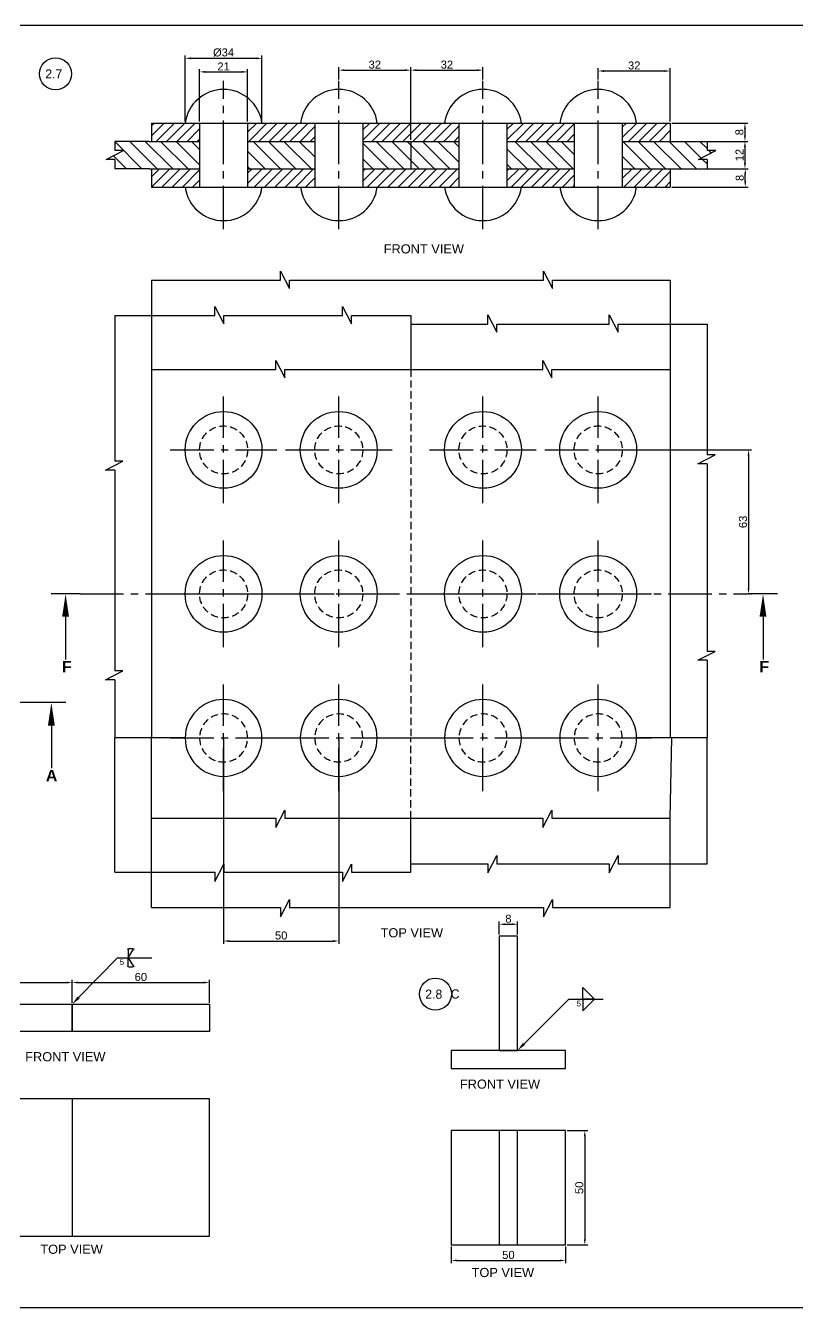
# Model space of a CAD drawing. Header units: millimetres. Extents: x 3223 to 4091, y 1443 to 2004.
# Drawn here: x 3447 to 3784, y 1443 to 2004 of the extents above; entities that cross this region are included whole.
import ezdxf
from ezdxf import colors
from ezdxf.entities.mleader import LeaderData, LeaderLine
from ezdxf.math import Vec2, Vec3

# ---------------------------------------------------------------- set-up
doc = ezdxf.new("R2010")
doc.units = ezdxf.units.MM
doc.linetypes.add('CENTER2', pattern=[28.575, 19.05, -3.175, 3.175, -3.175])
doc.linetypes.add('HIDDEN2', pattern=[4.7625, 3.175, -1.5875])
doc.styles.get("Standard").update_dxf_attribs({"font": 'arial.ttf'})
doc.dimstyles.new('ISO-25', dxfattribs={"dimtxt": 3.5, "dimasz": 2.5, "dimexe": 1.25, "dimexo": 0.625, "dimtad": 1, "dimdec": 0, "dimtxsty": 'Standard', "dimcen": 2.5, "dimclrd": 3, "dimclre": 3, "dimclrt": 3, "dimadec": 0, "dimazin": 0, "dimtfac": 1, "dimtdec": 0, "dimtmove": 0, "dimatfit": 3, "dimfxl": 1, "dimarcsym": 0})

# ---------------------------------------------------------------- blocks, each defined once
blk = doc.blocks.new('*D7')
at = {"color": 3, "lineweight": -2, "transparency": 16777216}
for p, q in [((3697.77, 1818.49), (3764.12, 1818.49)), ((3762.87, 1815.99), (3762.87, 1757.99)), ((3763.5, 1755.49), (3764.12, 1755.49))]:
    blk.add_line(p, q, dxfattribs=at)
at = {"color": 3, "transparency": 16777216}
for points in [[(3762.46, 1815.99), (3763.29, 1815.99), (3762.87, 1818.49)], [(3762.46, 1757.99), (3763.29, 1757.99), (3762.87, 1755.49)]]:
    blk.add_solid(points, dxfattribs=at)
at = {"layer": 'Defpoints', "color": 0, "transparency": 16777216}
for p in [(3697.15, 1818.49), (3762.87, 1755.49), (3762.87, 1755.49)]:
    blk.add_point(p, dxfattribs=at)
at = {"color": 3, "transparency": 16777216, "insert": (3760.46, 1786.99), "char_height": 3.5, "attachment_point": 5, "rotation": 90}
blk.add_mtext('63', dxfattribs=at)
blk = doc.blocks.new('*D10')
at = {"color": 3, "lineweight": -2, "transparency": 16777216}
for p, q in [((3522.85, 1962.11), (3522.85, 1985.11)), ((3543.85, 1962.11), (3543.85, 1985.11)), ((3525.35, 1983.86), (3541.35, 1983.86))]:
    blk.add_line(p, q, dxfattribs=at)
at = {"color": 3, "transparency": 16777216}
for points in [[(3525.35, 1984.27), (3525.35, 1983.44), (3522.85, 1983.86)], [(3541.35, 1984.27), (3541.35, 1983.44), (3543.85, 1983.86)]]:
    blk.add_solid(points, dxfattribs=at)
at = {"layer": 'Defpoints', "color": 0, "transparency": 16777216}
for p in [(3543.85, 1983.86), (3522.85, 1961.48), (3543.85, 1961.48)]:
    blk.add_point(p, dxfattribs=at)
at = {"color": 3, "transparency": 16777216, "insert": (3533.35, 1986.24), "char_height": 3.5, "attachment_point": 5}
blk.add_mtext('21', dxfattribs=at)
blk = doc.blocks.new('*D12')
at = {"color": 3, "lineweight": -2, "transparency": 16777216}
for p, q in [((3516.55, 1962.11), (3516.55, 1991.05)), ((3550.15, 1962.11), (3550.15, 1991.05)), ((3519.05, 1989.8), (3547.65, 1989.8))]:
    blk.add_line(p, q, dxfattribs=at)
at = {"color": 3, "transparency": 16777216}
for points in [[(3519.05, 1990.22), (3519.05, 1989.38), (3516.55, 1989.8)], [(3547.65, 1990.22), (3547.65, 1989.38), (3550.15, 1989.8)]]:
    blk.add_solid(points, dxfattribs=at)
at = {"layer": 'Defpoints', "color": 0, "transparency": 16777216}
for p in [(3550.15, 1989.8), (3516.55, 1961.48), (3550.15, 1961.48)]:
    blk.add_point(p, dxfattribs=at)
at = {"color": 3, "transparency": 16777216, "insert": (3533.35, 1992.31), "char_height": 3.5, "attachment_point": 5}
blk.add_mtext('%%C34', dxfattribs=at)
blk = doc.blocks.new('*D14')
at = {"color": 3, "lineweight": -2, "transparency": 16777216}
for p, q in [((3745.35, 1953.48), (3762.56, 1953.48)), ((3761.31, 1950.98), (3761.31, 1943.98)), ((3745.35, 1941.48), (3762.56, 1941.48))]:
    blk.add_line(p, q, dxfattribs=at)
at = {"color": 3, "transparency": 16777216}
for points in [[(3760.9, 1950.98), (3761.73, 1950.98), (3761.31, 1953.48)], [(3760.9, 1943.98), (3761.73, 1943.98), (3761.31, 1941.48)]]:
    blk.add_solid(points, dxfattribs=at)
at = {"layer": 'Defpoints', "color": 0, "transparency": 16777216}
for p in [(3744.72, 1953.48), (3744.72, 1941.48), (3761.31, 1941.48)]:
    blk.add_point(p, dxfattribs=at)
at = {"color": 3, "transparency": 16777216, "insert": (3758.93, 1947.48), "char_height": 3.5, "attachment_point": 5, "rotation": 90}
blk.add_mtext('12', dxfattribs=at)
blk = doc.blocks.new('*D15')
at = {"color": 3, "lineweight": -2, "transparency": 16777216}
for p, q in [((3729.27, 1961.48), (3762.56, 1961.48)), ((3761.31, 1958.98), (3761.31, 1955.98)), ((3729.27, 1953.48), (3762.56, 1953.48))]:
    blk.add_line(p, q, dxfattribs=at)
at = {"color": 3, "transparency": 16777216}
for points in [[(3760.9, 1958.98), (3761.73, 1958.98), (3761.31, 1961.48)], [(3760.9, 1955.98), (3761.73, 1955.98), (3761.31, 1953.48)]]:
    blk.add_solid(points, dxfattribs=at)
at = {"layer": 'Defpoints', "color": 0, "transparency": 16777216}
for p in [(3728.65, 1961.48), (3728.65, 1953.48), (3761.31, 1953.48)]:
    blk.add_point(p, dxfattribs=at)
at = {"color": 3, "transparency": 16777216, "insert": (3758.9, 1957.48), "char_height": 3.5, "attachment_point": 5, "rotation": 90}
blk.add_mtext('8', dxfattribs=at)
blk = doc.blocks.new('*D16')
at = {"color": 3, "lineweight": -2, "transparency": 16777216}
for p, q in [((3729.27, 1941.48), (3762.69, 1941.48)), ((3761.44, 1935.98), (3761.44, 1938.98)), ((3729.27, 1933.48), (3762.69, 1933.48))]:
    blk.add_line(p, q, dxfattribs=at)
at = {"color": 3, "transparency": 16777216}
for points in [[(3761.03, 1938.98), (3761.86, 1938.98), (3761.44, 1941.48)], [(3761.03, 1935.98), (3761.86, 1935.98), (3761.44, 1933.48)]]:
    blk.add_solid(points, dxfattribs=at)
at = {"layer": 'Defpoints', "color": 0, "transparency": 16777216}
for p in [(3728.65, 1941.48), (3761.44, 1941.48), (3728.65, 1933.48)]:
    blk.add_point(p, dxfattribs=at)
at = {"color": 3, "transparency": 16777216, "insert": (3759.03, 1937.48), "char_height": 3.5, "attachment_point": 5, "rotation": 90}
blk.add_mtext('8', dxfattribs=at)
blk = doc.blocks.new('*D17')
at = {"color": 3, "lineweight": -2, "transparency": 16777216}
for p, q in [((3583.71, 1980.52), (3583.71, 1985.88)), ((3615.25, 1954.11), (3615.25, 1985.88)), ((3586.21, 1984.63), (3612.75, 1984.63))]:
    blk.add_line(p, q, dxfattribs=at)
at = {"color": 3, "transparency": 16777216}
for points in [[(3586.21, 1985.05), (3586.21, 1984.21), (3583.71, 1984.63)], [(3612.75, 1985.05), (3612.75, 1984.21), (3615.25, 1984.63)]]:
    blk.add_solid(points, dxfattribs=at)
at = {"layer": 'Defpoints', "color": 0, "transparency": 16777216}
for p in [(3583.71, 1979.9), (3615.25, 1984.63), (3615.25, 1953.48)]:
    blk.add_point(p, dxfattribs=at)
at = {"color": 3, "transparency": 16777216, "insert": (3599.48, 1987.04), "char_height": 3.5, "attachment_point": 5}
blk.add_mtext('32', dxfattribs=at)
blk = doc.blocks.new('*D18')
at = {"color": 3, "lineweight": -2, "transparency": 16777216}
for p, q in [((3697.15, 1980.52), (3697.15, 1985.48)), ((3728.65, 1962.11), (3728.65, 1985.48)), ((3726.15, 1984.23), (3699.65, 1984.23))]:
    blk.add_line(p, q, dxfattribs=at)
at = {"color": 3, "transparency": 16777216}
for points in [[(3699.65, 1984.65), (3699.65, 1983.82), (3697.15, 1984.23)], [(3726.15, 1984.65), (3726.15, 1983.82), (3728.65, 1984.23)]]:
    blk.add_solid(points, dxfattribs=at)
at = {"layer": 'Defpoints', "color": 0, "transparency": 16777216}
for p in [(3697.15, 1984.23), (3697.15, 1979.9), (3728.65, 1961.48)]:
    blk.add_point(p, dxfattribs=at)
at = {"color": 3, "transparency": 16777216, "insert": (3712.9, 1986.65), "char_height": 3.5, "attachment_point": 5}
blk.add_mtext('32', dxfattribs=at)
blk = doc.blocks.new('*D19')
at = {"color": 3, "lineweight": -2, "transparency": 16777216}
for p, q in [((3615.25, 1954.11), (3615.25, 1985.88)), ((3646.75, 1980.52), (3646.75, 1985.88)), ((3617.75, 1984.63), (3644.25, 1984.63))]:
    blk.add_line(p, q, dxfattribs=at)
at = {"color": 3, "transparency": 16777216}
for points in [[(3617.75, 1985.05), (3617.75, 1984.21), (3615.25, 1984.63)], [(3644.25, 1985.05), (3644.25, 1984.21), (3646.75, 1984.63)]]:
    blk.add_solid(points, dxfattribs=at)
at = {"layer": 'Defpoints', "color": 0, "transparency": 16777216}
for p in [(3646.75, 1984.63), (3646.75, 1979.9), (3615.25, 1953.48)]:
    blk.add_point(p, dxfattribs=at)
at = {"color": 3, "transparency": 16777216, "insert": (3631, 1987.04), "char_height": 3.5, "attachment_point": 5}
blk.add_mtext('32', dxfattribs=at)
blk = doc.blocks.new('*D23')
at = {"color": 3, "lineweight": -2, "transparency": 16777216}
for p, q in [((3407.18, 1576.66), (3407.18, 1586.72)), ((3409.68, 1585.47), (3464.68, 1585.47)), ((3467.18, 1576.66), (3467.18, 1586.72))]:
    blk.add_line(p, q, dxfattribs=at)
at = {"color": 3, "transparency": 16777216}
for points in [[(3409.68, 1585.89), (3409.68, 1585.06), (3407.18, 1585.47)], [(3464.68, 1585.89), (3464.68, 1585.06), (3467.18, 1585.47)]]:
    blk.add_solid(points, dxfattribs=at)
at = {"layer": 'Defpoints', "color": 0, "transparency": 16777216}
for p in [(3467.18, 1585.47), (3407.18, 1576.03), (3467.18, 1576.03)]:
    blk.add_point(p, dxfattribs=at)
at = {"color": 3, "transparency": 16777216, "insert": (3437.18, 1587.89), "char_height": 3.5, "attachment_point": 5}
blk.add_mtext('60', dxfattribs=at)
blk = doc.blocks.new('*D26')
at = {"color": 3, "lineweight": -2, "transparency": 16777216}
for p, q in [((3467.18, 1576.66), (3467.18, 1586.72)), ((3469.68, 1585.47), (3524.68, 1585.47)), ((3527.18, 1576.66), (3527.18, 1586.72))]:
    blk.add_line(p, q, dxfattribs=at)
at = {"color": 3, "transparency": 16777216}
for points in [[(3469.68, 1585.89), (3469.68, 1585.06), (3467.18, 1585.47)], [(3524.68, 1585.89), (3524.68, 1585.06), (3527.18, 1585.47)]]:
    blk.add_solid(points, dxfattribs=at)
at = {"layer": 'Defpoints', "color": 0, "transparency": 16777216}
for p in [(3527.18, 1585.47), (3467.18, 1576.03), (3527.18, 1576.03)]:
    blk.add_point(p, dxfattribs=at)
at = {"color": 3, "transparency": 16777216, "insert": (3497.18, 1587.89), "char_height": 3.5, "attachment_point": 5}
blk.add_mtext('60', dxfattribs=at)
blk = doc.blocks.new('*D27')
at = {"color": 3, "lineweight": -2, "transparency": 16777216}
for p, q in [((3653.89, 1606.44), (3653.89, 1612.22)), ((3656.39, 1610.97), (3659.39, 1610.97)), ((3661.89, 1606.44), (3661.89, 1612.22))]:
    blk.add_line(p, q, dxfattribs=at)
at = {"color": 3, "transparency": 16777216}
for points in [[(3656.39, 1611.39), (3656.39, 1610.55), (3653.89, 1610.97)], [(3659.39, 1611.39), (3659.39, 1610.55), (3661.89, 1610.97)]]:
    blk.add_solid(points, dxfattribs=at)
at = {"layer": 'Defpoints', "color": 0, "transparency": 16777216}
for p in [(3661.89, 1610.97), (3653.89, 1605.81), (3661.89, 1605.81)]:
    blk.add_point(p, dxfattribs=at)
at = {"color": 3, "transparency": 16777216, "insert": (3657.89, 1613.38), "char_height": 3.5, "attachment_point": 5}
blk.add_mtext('8', dxfattribs=at)
blk = doc.blocks.new('*D28')
at = {"color": 3, "lineweight": -2, "transparency": 16777216}
for p, q in [((3683.51, 1520.69), (3692.55, 1520.69)), ((3691.3, 1518.19), (3691.3, 1473.19)), ((3683.51, 1470.69), (3692.55, 1470.69))]:
    blk.add_line(p, q, dxfattribs=at)
at = {"color": 3, "transparency": 16777216}
for points in [[(3690.89, 1518.19), (3691.72, 1518.19), (3691.3, 1520.69)], [(3690.89, 1473.19), (3691.72, 1473.19), (3691.3, 1470.69)]]:
    blk.add_solid(points, dxfattribs=at)
at = {"layer": 'Defpoints', "color": 0, "transparency": 16777216}
for p in [(3682.89, 1520.69), (3682.89, 1470.69), (3691.3, 1470.69)]:
    blk.add_point(p, dxfattribs=at)
at = {"color": 3, "transparency": 16777216, "insert": (3688.89, 1495.69), "char_height": 3.5, "attachment_point": 5, "rotation": 90}
blk.add_mtext('50', dxfattribs=at)
blk = doc.blocks.new('*D29')
at = {"color": 3, "lineweight": -2, "transparency": 16777216}
for p, q in [((3632.89, 1470.07), (3632.89, 1462.65)), ((3682.89, 1470.07), (3682.89, 1462.65)), ((3635.39, 1463.9), (3680.39, 1463.9))]:
    blk.add_line(p, q, dxfattribs=at)
at = {"color": 3, "transparency": 16777216}
for points in [[(3635.39, 1464.32), (3635.39, 1463.49), (3632.89, 1463.9)], [(3680.39, 1464.32), (3680.39, 1463.49), (3682.89, 1463.9)]]:
    blk.add_solid(points, dxfattribs=at)
at = {"layer": 'Defpoints', "color": 0, "transparency": 16777216}
for p in [(3632.89, 1470.69), (3682.89, 1470.69), (3682.89, 1463.9)]:
    blk.add_point(p, dxfattribs=at)
at = {"color": 3, "transparency": 16777216, "insert": (3657.89, 1466.31), "char_height": 3.5, "attachment_point": 5}
blk.add_mtext('50', dxfattribs=at)
blk = doc.blocks.new('*D66')
at = {"color": 3, "lineweight": -2, "transparency": 16777216}
for p, q in [((3533.35, 1691.87), (3533.35, 1602.4)), ((3583.71, 1691.87), (3583.71, 1602.4)), ((3535.85, 1603.65), (3581.21, 1603.65))]:
    blk.add_line(p, q, dxfattribs=at)
at = {"color": 3, "transparency": 16777216}
for points in [[(3535.85, 1604.06), (3535.85, 1603.23), (3533.35, 1603.65)], [(3581.21, 1604.06), (3581.21, 1603.23), (3583.71, 1603.65)]]:
    blk.add_solid(points, dxfattribs=at)
at = {"layer": 'Defpoints', "color": 0, "transparency": 16777216}
for p in [(3533.35, 1692.49), (3583.71, 1692.49), (3583.71, 1603.65)]:
    blk.add_point(p, dxfattribs=at)
at = {"color": 3, "transparency": 16777216, "insert": (3558.53, 1606.06), "char_height": 3.5, "attachment_point": 5}
blk.add_mtext('50', dxfattribs=at)

msp = doc.modelspace()

# ---------------------------------------------------------------- hatches: boundary and pattern name
h = msp.add_hatch()
h.set_pattern_fill('ANSI31', color=3)
h.set_pattern_definition([(45, (-22.3412, 84.0786), (-2.245064, 2.245064), [])])
h.paths.add_polyline_path([(3501.85, 1961.48), (3501.85, 1953.48), (3522.85, 1953.48), (3522.85, 1961.48)])
h.paths.add_polyline_path([(3573.25, 1953.48), (3573.25, 1961.48), (3543.85, 1961.48), (3543.85, 1953.48)])
h.paths.add_polyline_path([(3501.85, 1941.48), (3501.85, 1933.48), (3522.85, 1933.48), (3522.85, 1941.48)])
h.paths.add_polyline_path([(3543.85, 1941.48), (3543.85, 1933.48), (3573.25, 1933.48), (3573.25, 1941.48)])
h.paths.add_polyline_path([(3594.25, 1961.48), (3594.25, 1953.48), (3636.25, 1953.48), (3636.25, 1961.48)])
h.paths.add_polyline_path([(3636.25, 1933.48), (3636.25, 1941.48), (3594.25, 1941.48), (3594.25, 1933.48)])
h.paths.add_polyline_path([(3686.65, 1953.48), (3686.65, 1961.48), (3657.25, 1961.48), (3657.25, 1953.48)])
h.paths.add_polyline_path([(3657.25, 1941.48), (3657.25, 1933.48), (3686.65, 1933.48), (3686.65, 1941.48)])
h.paths.add_polyline_path([(3707.65, 1961.48), (3707.65, 1953.48), (3728.65, 1953.48), (3728.65, 1961.48)])
h.paths.add_polyline_path([(3728.65, 1933.48), (3728.65, 1941.48), (3707.65, 1941.48), (3707.65, 1933.48)])
h = msp.add_hatch()
h.set_pattern_fill('ANSI31', color=3, scale=1.5, angle=90)
h.set_pattern_definition([(135, (-23.1274, -2e-13), (-3.367596, -3.367596), [])])
h.paths.add_polyline_path([(3522.85, 1953.48), (3500.77, 1953.48), (3485.77, 1953.48), (3485.77, 1949.45), (3489.56, 1949.45), (3481.97, 1945.52), (3485.77, 1945.52), (3485.77, 1941.48), (3500.77, 1941.48), (3522.85, 1941.48)])
h.paths.add_polyline_path([(3573.25, 1953.48), (3543.85, 1953.48), (3543.85, 1941.48), (3573.25, 1941.48)])
h.paths.add_polyline_path([(3615.25, 1953.48), (3594.25, 1953.48), (3594.25, 1941.48), (3615.25, 1941.48)])
h.paths.add_polyline_path([(3636.25, 1953.48), (3615.25, 1953.48), (3615.25, 1941.48), (3636.25, 1941.48)])
h.paths.add_polyline_path([(3686.65, 1953.48), (3657.25, 1953.48), (3657.25, 1941.48), (3686.65, 1941.48)])
h.paths.add_polyline_path([(3748.52, 1949.45), (3744.72, 1949.45), (3744.72, 1953.48), (3729.72, 1953.48), (3707.65, 1953.48), (3707.65, 1941.48), (3729.72, 1941.48), (3744.72, 1941.48), (3744.72, 1945.52), (3740.93, 1945.52)])

# ---------------------------------------------------------------- linework, layer by layer
for p, q in [((4091.16, 2004.1), (3223.18, 2004.1)), ((3501.85, 1961.48), (3728.65, 1961.48)), ((3501.85, 1961.48), (3501.85, 1953.48)), ((3522.85, 1961.48), (3522.85, 1933.48)), ((3543.85, 1961.48), (3543.85, 1933.48)), ((3573.25, 1961.48), (3573.25, 1933.48)), ((3594.25, 1961.48), (3594.25, 1933.48)), ((3636.25, 1961.48), (3636.25, 1933.48)), ((3636.25, 1961.48), (3636.25, 1933.48)), ((3657.25, 1961.48), (3657.25, 1933.48)), ((3686.65, 1961.48), (3686.65, 1933.48)), ((3707.65, 1961.48), (3707.65, 1933.48)), ((3728.65, 1961.48), (3728.65, 1953.48)), ((3500.77, 1953.48), (3485.77, 1953.48)), ((3485.77, 1953.48), (3485.77, 1949.45)), ((3500.77, 1953.48), (3522.85, 1953.48)), ((3543.85, 1953.48), (3573.25, 1953.48)), ((3594.25, 1953.48), (3636.25, 1953.48)), ((3615.25, 1953.48), (3615.25, 1941.48)), ((3657.25, 1953.48), (3686.65, 1953.48)), ((3707.65, 1953.48), (3729.72, 1953.48)), ((3729.72, 1953.48), (3744.72, 1953.48)), ((3744.72, 1953.48), (3744.72, 1949.45)), ((3481.97, 1945.52), (3489.56, 1949.45)), ((3489.56, 1949.45), (3485.77, 1949.45)), ((3740.93, 1945.52), (3748.52, 1949.45)), ((3748.52, 1949.45), (3744.72, 1949.45)), ((3485.77, 1945.52), (3481.97, 1945.52)), ((3485.77, 1945.52), (3485.77, 1941.48)), ((3500.77, 1941.48), (3485.77, 1941.48)), ((3500.77, 1941.48), (3522.85, 1941.48)), ((3501.85, 1941.48), (3501.85, 1933.48)), ((3543.85, 1941.48), (3573.25, 1941.48)), ((3594.25, 1941.48), (3636.25, 1941.48)), ((3657.25, 1941.48), (3686.65, 1941.48)), ((3707.65, 1941.48), (3729.72, 1941.48)), ((3728.65, 1941.48), (3728.65, 1933.48)), ((3729.72, 1941.48), (3744.72, 1941.48)), ((3744.72, 1945.52), (3740.93, 1945.52)), ((3744.72, 1945.52), (3744.72, 1941.48)), ((3501.85, 1933.48), (3728.65, 1933.48)), ((3558.31, 1892.71), (3558.31, 1896.71)), ((3558.31, 1896.71), (3562.24, 1889.11)), ((3673.21, 1892.71), (3673.21, 1896.71)), ((3673.21, 1896.71), (3677.14, 1889.11)), ((3501.85, 1892.71), (3501.85, 1692.49)), ((3501.85, 1892.71), (3558.31, 1892.71)), ((3562.24, 1889.11), (3562.24, 1892.71)), ((3562.24, 1892.71), (3673.21, 1892.71)), ((3677.14, 1889.11), (3677.14, 1892.71)), ((3677.14, 1892.71), (3728.65, 1892.71)), ((3728.65, 1892.71), (3728.65, 1692.49)), ((3529.49, 1877.29), (3529.49, 1881.29)), ((3529.49, 1881.29), (3533.42, 1873.69)), ((3585.35, 1877.29), (3585.35, 1881.29)), ((3585.35, 1881.29), (3589.28, 1873.69)), ((3485.77, 1877.29), (3529.49, 1877.29)), ((3485.77, 1877.29), (3485.77, 1813.54)), ((3533.42, 1873.69), (3533.42, 1877.29)), ((3533.42, 1877.29), (3585.35, 1877.29)), ((3589.28, 1873.69), (3589.28, 1877.29)), ((3589.28, 1877.29), (3615.25, 1877.29)), ((3615.25, 1877.29), (3615.25, 1853.66)), ((3615.25, 1873.54), (3648.87, 1873.54)), ((3648.87, 1873.54), (3648.87, 1877.54)), ((3648.87, 1877.54), (3652.8, 1869.94)), ((3652.8, 1869.94), (3652.8, 1873.54)), ((3652.8, 1873.54), (3701.92, 1873.54)), ((3701.92, 1873.54), (3701.92, 1877.54)), ((3701.92, 1877.54), (3705.85, 1869.94)), ((3705.85, 1869.94), (3705.85, 1873.54)), ((3705.85, 1873.54), (3744.72, 1873.54)), ((3744.72, 1873.54), (3744.72, 1816.39)), ((3556.21, 1853.66), (3556.21, 1857.66)), ((3556.21, 1857.66), (3560.14, 1850.07)), ((3672.98, 1853.66), (3672.98, 1857.66)), ((3672.98, 1857.66), (3676.91, 1850.07)), ((3501.85, 1853.66), (3556.21, 1853.66)), ((3560.14, 1850.07), (3560.14, 1853.66)), ((3560.14, 1853.66), (3672.98, 1853.66)), ((3676.91, 1850.07), (3676.91, 1853.66)), ((3676.91, 1853.66), (3728.65, 1853.66)), ((3481.77, 1809.61), (3489.36, 1813.54)), ((3489.36, 1813.54), (3485.77, 1813.54)), ((3740.72, 1812.46), (3748.32, 1816.39)), ((3744.72, 1812.46), (3740.72, 1812.46)), ((3748.32, 1816.39), (3744.72, 1816.39)), ((3744.72, 1812.46), (3744.72, 1730.37)), ((3485.77, 1809.61), (3481.77, 1809.61)), ((3485.77, 1809.61), (3485.77, 1721.82)), ((3740.72, 1726.44), (3748.32, 1730.37)), ((3748.32, 1730.37), (3744.72, 1730.37)), ((3481.77, 1717.89), (3489.36, 1721.82)), ((3489.36, 1721.82), (3485.77, 1721.82)), ((3744.72, 1726.44), (3740.72, 1726.44)), ((3744.72, 1726.44), (3744.72, 1692.49)), ((3485.77, 1717.89), (3481.77, 1717.89)), ((3485.77, 1717.89), (3485.77, 1692.49)), ((3516.55, 1692.49), (3485.77, 1692.49)), ((3485.77, 1633.7), (3485.77, 1692.49)), ((3501.85, 1618.28), (3501.85, 1692.49)), ((3550.15, 1692.49), (3566.91, 1692.49)), ((3550.15, 1692.49), (3566.91, 1692.49)), ((3600.51, 1692.49), (3629.95, 1692.49)), ((3600.51, 1692.49), (3629.95, 1692.49)), ((3663.55, 1692.49), (3680.35, 1692.49)), ((3663.55, 1692.49), (3680.35, 1692.49)), ((3744.72, 1692.49), (3713.95, 1692.49)), ((3728.65, 1657.32), (3729.33, 1692.49)), ((3744.72, 1637.45), (3744.72, 1692.49)), ((3556.21, 1653.32), (3560.14, 1660.92)), ((3560.14, 1660.92), (3560.14, 1657.32)), ((3672.98, 1653.32), (3676.91, 1660.92)), ((3676.91, 1660.92), (3676.91, 1657.32)), ((3501.85, 1657.32), (3556.21, 1657.32)), ((3556.21, 1657.32), (3556.21, 1653.32)), ((3560.14, 1657.32), (3672.98, 1657.32)), ((3615.25, 1633.7), (3615.25, 1657.32)), ((3672.98, 1657.32), (3672.98, 1653.32)), ((3676.91, 1657.32), (3728.65, 1657.32)), ((3728.65, 1618.28), (3728.65, 1657.32)), ((3529.49, 1629.7), (3533.42, 1637.29)), ((3533.42, 1637.29), (3533.42, 1633.7)), ((3585.35, 1629.7), (3589.28, 1637.29)), ((3589.28, 1637.29), (3589.28, 1633.7)), ((3615.25, 1637.45), (3648.87, 1637.45)), ((3648.87, 1633.45), (3652.8, 1641.05)), ((3648.87, 1637.45), (3648.87, 1633.45)), ((3652.8, 1641.05), (3652.8, 1637.45)), ((3652.8, 1637.45), (3701.92, 1637.45)), ((3701.92, 1633.45), (3705.85, 1641.05)), ((3701.92, 1637.45), (3701.92, 1633.45)), ((3705.85, 1641.05), (3705.85, 1637.45)), ((3705.85, 1637.45), (3744.72, 1637.45)), ((3485.77, 1633.7), (3529.49, 1633.7)), ((3529.49, 1633.7), (3529.49, 1629.7)), ((3533.42, 1633.7), (3585.35, 1633.7)), ((3585.35, 1633.7), (3585.35, 1629.7)), ((3589.28, 1633.7), (3615.25, 1633.7)), ((3558.31, 1614.28), (3562.24, 1621.88)), ((3562.24, 1621.88), (3562.24, 1618.28)), ((3673.21, 1614.28), (3677.14, 1621.88)), ((3677.14, 1621.88), (3677.14, 1618.28)), ((3501.85, 1618.28), (3558.31, 1618.28)), ((3558.31, 1618.28), (3558.31, 1614.28)), ((3562.24, 1618.28), (3673.21, 1618.28)), ((3673.21, 1618.28), (3673.21, 1614.28)), ((3677.14, 1618.28), (3728.65, 1618.28)), ((3653.89, 1605.81), (3653.89, 1555.81)), ((3661.89, 1605.81), (3653.89, 1605.81)), ((3661.89, 1555.81), (3661.89, 1605.81)), ((3407.18, 1576.03), (3467.18, 1576.03)), ((3467.18, 1576.03), (3467.18, 1564.03)), ((3467.18, 1576.03), (3527.18, 1576.03)), ((3467.18, 1564.03), (3467.18, 1576.03)), ((3527.18, 1576.03), (3527.18, 1564.03)), ((3467.18, 1564.03), (3407.18, 1564.03)), ((3527.18, 1564.03), (3467.18, 1564.03)), ((3682.89, 1555.81), (3632.89, 1555.81)), ((3632.89, 1555.81), (3632.89, 1547.81)), ((3653.89, 1555.81), (3661.89, 1555.81)), ((3682.89, 1547.81), (3682.89, 1555.81)), ((3632.89, 1547.81), (3682.89, 1547.81)), ((3527.18, 1534.54), (3407.18, 1534.54)), ((3467.18, 1534.54), (3467.18, 1474.54)), ((3527.18, 1474.54), (3527.18, 1534.54)), ((3632.89, 1520.69), (3632.89, 1470.69)), ((3682.89, 1520.69), (3632.89, 1520.69)), ((3653.89, 1520.69), (3653.89, 1470.69)), ((3661.89, 1470.69), (3661.89, 1520.69)), ((3682.89, 1470.69), (3682.89, 1520.69)), ((3407.18, 1474.54), (3527.18, 1474.54)), ((3632.89, 1470.69), (3682.89, 1470.69)), ((3223.18, 1443.38), (4091.16, 1443.38))]:
    msp.add_line(p, q)
at = {"linetype": 'CENTER2'}
for p, q in [((3533.35, 1914.99), (3533.35, 1979.9)), ((3583.71, 1914.99), (3583.71, 1979.9)), ((3646.75, 1914.99), (3646.75, 1979.9)), ((3697.15, 1914.99), (3697.15, 1979.9)), ((3533.35, 1795.17), (3533.35, 1841.81)), ((3583.71, 1795.17), (3583.71, 1841.81)), ((3646.75, 1795.17), (3646.75, 1841.81)), ((3697.15, 1795.17), (3697.15, 1841.81)), ((3510.02, 1818.49), (3556.67, 1818.49)), ((3560.39, 1818.49), (3607.03, 1818.49)), ((3623.42, 1818.49), (3670.07, 1818.49)), ((3673.82, 1818.49), (3720.47, 1818.49)), ((3533.35, 1732.17), (3533.35, 1778.81)), ((3583.71, 1732.17), (3583.71, 1778.81)), ((3646.75, 1732.17), (3646.75, 1778.81)), ((3697.15, 1732.17), (3697.15, 1778.81)), ((3510.02, 1755.49), (3556.67, 1755.49)), ((3560.39, 1755.49), (3607.03, 1755.49)), ((3623.42, 1755.49), (3670.07, 1755.49)), ((3673.82, 1755.49), (3720.47, 1755.49)), ((3533.35, 1669.17), (3533.35, 1715.81)), ((3583.71, 1669.17), (3583.71, 1715.81)), ((3646.75, 1669.17), (3646.75, 1715.81)), ((3697.15, 1669.17), (3697.15, 1715.81)), ((3510.02, 1692.49), (3556.67, 1692.49)), ((3560.39, 1692.49), (3607.03, 1692.49)), ((3623.42, 1692.49), (3670.07, 1692.49)), ((3673.82, 1692.49), (3720.47, 1692.49))]:
    msp.add_line(p, q, dxfattribs=at)
at = {"linetype": 'HIDDEN2'}
for p in [(3615.25, 1853.66), (3615.25, 1657.32)]:
    msp.add_line(p, (3615.25, 1692.49), dxfattribs=at)
at = {"color": 6, "lineweight": 30}
for p, q in [((3470.61, 1755.49), (3457.94, 1755.49)), ((3775.54, 1755.49), (3762.87, 1755.49)), ((3464.4, 1707.92), (3451.73, 1707.92))]:
    msp.add_line(p, q, dxfattribs=at)
at = {"color": 6, "linetype": 'CENTER2'}
for p, q in [((3470.61, 1755.49), (3762.87, 1755.49)), ((3451.73, 1707.92), (3243.54, 1707.92))]:
    msp.add_line(p, q, dxfattribs=at)
at = {"color": 6}
for p, q in [((3464.28, 1745.49), (3464.28, 1726.77)), ((3769.21, 1745.49), (3769.21, 1726.77)), ((3458.06, 1697.92), (3458.06, 1679.2))]:
    msp.add_line(p, q, dxfattribs=at)
at = {"color": 3}
for p, q in [((3491.7, 1600.13), (3491.7, 1596.3)), ((3491.7, 1596.3), (3493.96, 1600.09)), ((3491.7, 1596.3), (3491.7, 1596.3)), ((3491.7, 1592.48), (3491.7, 1596.3)), ((3491.7, 1596.3), (3493.96, 1592.52)), ((3690.42, 1578.17), (3690.42, 1583.26)), ((3690.42, 1583.26), (3695.51, 1578.17)), ((3695.51, 1578.17), (3690.42, 1578.17)), ((3690.42, 1578.17), (3690.42, 1573.09)), ((3690.42, 1573.09), (3695.51, 1578.17))]:
    msp.add_line(p, q, dxfattribs=at)
at = {"color": 6}
for points in [[(3464.28, 1755.49, 0, 3, 0), (3464.28, 1745.49, 3, 3, 0)], [(3769.21, 1755.49, 0, 3, 0), (3769.21, 1745.49, 3, 3, 0)], [(3458.06, 1707.92, 0, 3, 0), (3458.06, 1697.92, 3, 3, 0)]]:
    msp.add_lwpolyline(points, format="xyseb", dxfattribs=at)
for centre, radius in [((3459.85, 1983.02), 7), ((3533.35, 1818.49), 16.8), ((3583.71, 1818.49), 16.8), ((3646.75, 1818.49), 16.8), ((3697.15, 1818.49), 16.8), ((3533.35, 1755.49), 16.8), ((3583.71, 1755.49), 16.8), ((3646.75, 1755.49), 16.8), ((3697.15, 1755.49), 16.8), ((3625.98, 1580.44), 7)]:
    msp.add_circle(centre, radius)
at = {"linetype": 'HIDDEN2'}
for centre in [(3533.35, 1818.49), (3583.71, 1818.49), (3646.75, 1818.49), (3697.15, 1818.49), (3533.35, 1755.49), (3583.71, 1755.49), (3646.75, 1755.49), (3697.15, 1755.49)]:
    msp.add_circle(centre, 10.5, dxfattribs=at)
for centre, radius, start, end in [((3533.35, 1959.23), 16.95, 7.6281, 172.3719), ((3583.75, 1959.23), 16.95, 7.6281, 172.3719), ((3646.75, 1959.23), 16.95, 7.6281, 172.3719), ((3697.15, 1959.23), 16.95, 7.6281, 172.3719), ((3533.35, 1935.73), 16.95, 187.6281, 352.3719), ((3583.75, 1935.73), 16.95, 187.6281, 352.3719), ((3646.75, 1935.73), 16.95, 187.6281, 352.3719), ((3697.15, 1935.73), 16.95, 187.6281, 352.3719), ((3533.35, 1692.49), 16.8, 0, 180), ((3583.71, 1692.49), 16.8, 0, 180), ((3646.75, 1692.49), 16.8, 0, 180), ((3646.75, 1692.49), 16.8, 0, 180), ((3697.15, 1692.49), 16.8, 0, 180), ((3533.35, 1692.49), 16.8, 180, 0), ((3583.71, 1692.49), 16.8, 180, 0), ((3646.75, 1692.49), 16.8, 180, 0), ((3646.75, 1692.49), 16.8, 180, 0), ((3697.15, 1692.49), 16.8, 180, 0)]:
    msp.add_arc(centre, radius, start, end)
for centre, start, end in [((3533.35, 1692.49), 0, 180), ((3583.71, 1692.49), 0, 180), ((3646.75, 1692.49), 0, 180), ((3646.75, 1692.49), 0, 180), ((3697.15, 1692.49), 0, 180), ((3533.35, 1692.49), 180, 0), ((3583.71, 1692.49), 180, 0), ((3646.75, 1692.49), 180, 0), ((3646.75, 1692.49), 180, 0), ((3697.15, 1692.49), 180, 0)]:
    msp.add_arc(centre, 10.5, start, end, dxfattribs=at)
at = {"color": 3}
for start, end in [(65.8141, 114.1859), (245.8141, 294.1859)]:
    msp.add_arc((3492.76, 1596.3), 3.97, start, end, dxfattribs=at)

# ---------------------------------------------------------------- texts
at = {"attachment_point": 1}
for s, width, insert, char_height in [('\\pxqd;{\\Famgdtans|c0;2.7}', 9.0881, (3455.4, 1984.98), 4), ('FRONT VIEW', 58.961, (3603.38, 1908.44), 4), ('TOP VIEW', 58.961, (3602, 1609.26), 4), ('{\\C3;5}', 2.2471, (3487.92, 1595.7), 2.5), ('\\pxqd;{\\Famgdtans|c0;2.8}', 9.0881, (3621.54, 1582.4), 4), ('\\pxqd;{\\Famgdtans|c0;C}', 6.0293, (3632.68, 1582.47), 4), ('{\\C3;5}', 2.1858, (3687.7, 1577.55), 2.5), ('FRONT VIEW', 58.961, (3446.62, 1555.03), 4), ('FRONT VIEW', 58.961, (3636.68, 1543.05), 4), ('TOP VIEW', 58.961, (3453.24, 1470.81), 4), ('TOP VIEW', 58.961, (3641.81, 1460.63), 4)]:
    msp.add_mtext_dynamic_manual_height_columns(s, width=width, gutter_width=12.5, heights=[0], dxfattribs=dict(at, insert=insert, char_height=char_height))
at = {"color": 6, "char_height": 5, "attachment_point": 1}
for s, heights, insert in [('{\\fArial|b1|i0|c0|p34;F}', [0], (3462.69, 1726.21)), ('{\\fArial|b1|i0|c0|p34;F}', [5], (3767.61, 1726.21)), ('{\\fArial|b1|i0|c0|p34;A}', [0], (3455.65, 1678.5))]:
    msp.add_mtext_dynamic_manual_height_columns(s, width=6.1635, gutter_width=12.5, heights=heights, dxfattribs=dict(at, insert=insert))

# ---------------------------------------------------------------- dimensions: what is measured, and where the dimension line sits
dim = msp.add_linear_dim(base=(3550.15, 1989.8), p1=(3516.55, 1961.48), p2=(3550.15, 1961.48), text='%%C<>', dimstyle='ISO-25')
dim.commit()
dim.dimension.update_dxf_attribs({"geometry": '*D12', "text_midpoint": (3533.35, 1992.31)})
for base, p1, p2, picture, middle in [((3543.85, 1983.86), (3522.85, 1961.48), (3543.85, 1961.48), '*D10', (3533.35, 1986.24)), ((3615.25, 1984.63), (3583.71, 1979.9), (3615.25, 1953.48), '*D17', (3599.48, 1987.04)), ((3646.74503906, 1984.63131836), (3615.24503906, 1953.48119985), (3646.74503906, 1979.89567131), '*D19', (3630.99503906, 1987.04451754)), ((3697.14503906, 1984.23206266), (3728.64503906, 1961.48119985), (3697.14503906, 1979.89567131), '*D18', (3712.89503906, 1986.64526184)), ((3583.71, 1603.65), (3533.35, 1692.49), (3583.71, 1692.49), '*D66', (3558.53, 1606.06)), ((3661.89, 1610.97), (3653.89, 1605.81), (3661.89, 1605.81), '*D27', (3657.89, 1613.38)), ((3467.18, 1585.47), (3407.18, 1576.03), (3467.18, 1576.03), '*D23', (3437.18, 1587.89)), ((3527.18, 1585.47), (3467.18, 1576.03), (3527.18, 1576.03), '*D26', (3497.18, 1587.89)), ((3682.89, 1463.9), (3632.89, 1470.69), (3682.89, 1470.69), '*D29', (3657.89, 1466.31))]:
    dim = msp.add_linear_dim(base=base, p1=p1, p2=p2, dimstyle='ISO-25')
    dim.commit()
    dim.dimension.update_dxf_attribs({"geometry": picture, "text_midpoint": middle})
for base, p1, p2, picture, middle in [((3761.31, 1953.48), (3728.65, 1961.48), (3728.65, 1953.48), '*D15', (3758.9, 1957.48)), ((3761.31, 1941.48), (3744.72, 1953.48), (3744.72, 1941.48), '*D14', (3758.93, 1947.48)), ((3761.44, 1941.48), (3728.65, 1933.48), (3728.65, 1941.48), '*D16', (3759.03, 1937.48)), ((3762.87, 1755.49), (3697.15, 1818.49), (3762.87, 1755.49), '*D7', (3760.46, 1786.99)), ((3691.3, 1470.69), (3682.89, 1520.69), (3682.89, 1470.69), '*D28', (3688.89, 1495.69))]:
    dim = msp.add_linear_dim(base=base, p1=p1, p2=p2, angle=90, dimstyle='ISO-25')
    dim.commit()
    dim.dimension.update_dxf_attribs({"geometry": picture, "text_midpoint": middle})

# ---------------------------------------------------------------- leaders
ml = msp.add_multileader_mtext('Standard')
ml.set_content('', color=3)
ml.set_leader_properties(color=3)
ml.build(insert=Vec2(0, 0))
ml.multileader.update_dxf_attribs({"dogleg_length": 15})
ctx = ml.context
ctx.base_point, ctx.plane_origin = Vec3(3502.04, 1596.3), Vec3(3467.18, 1576.03)
notes = []
notes.append((ctx, [(0, (1, 1, 0), (3487.04, 1596.3), (1, 0), 15, [(0, [(3467.18, 1576.03)], 0, [])])]))
ctx.mtext.insert, ctx.mtext.flow_direction = Vec3(3504.04, 1598.3), 5
at = {"color": 3}
ml = msp.add_multileader_mtext('Standard', dxfattribs=at)
ml.set_content('', color=3)
ml.set_leader_properties(color=3)
ml.build(insert=Vec2(0, 0))
ml.multileader.update_dxf_attribs({"dogleg_length": 15})
ctx = ml.context
ctx.base_point, ctx.plane_origin = Vec3(3699.25, 1578.17), Vec3(3661.89, 1555.81)
notes.append((ctx, [(0, (1, 1, 0), (3684.25, 1578.17), (1, 0), 15, [(0, [(3661.89, 1555.81)], 0, [])])]))
ctx.mtext.insert, ctx.mtext.flow_direction = Vec3(3701.25, 1580.17), 5
for ctx, leaders in notes:
    for number, flags, end, landing, length, lines in leaders:
        leader = LeaderData()
        leader.index, (leader.has_last_leader_line, leader.has_dogleg_vector, leader.attachment_direction) = number, flags
        leader.last_leader_point, leader.dogleg_vector, leader.dogleg_length = Vec3(end), Vec3(landing), length
        for number, points, colour, breaks in lines:
            line = LeaderLine()
            line.index, line.vertices, line.color, line.breaks = number, Vec3.list(points), colors.encode_raw_color(colour), breaks
            leader.lines.append(line)
        ctx.leaders.append(leader)

doc.saveas('drawing.dxf')
